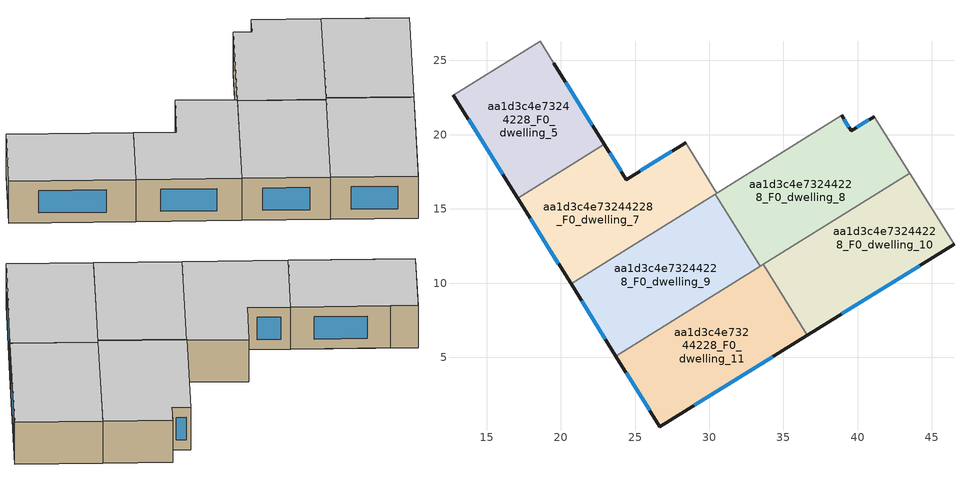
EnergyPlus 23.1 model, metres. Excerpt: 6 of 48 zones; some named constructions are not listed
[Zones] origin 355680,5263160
aa1d3c4e73244228_F0_dwelling_10
 floor ground (EU_floor_Construction): 43.5,17.41 46.49,12.61 36.61,6.48 33.63,11.26 z0
 wall outside (EU_wall_Construction): 36.61,6.48 46.49,12.61 z0:3
 wall adiabatic (EU_wall_Construction): 46.49,12.61 43.5,17.41 z0:3
 wall to aa1d3c4e73244228_F0_dwelling_11 (EU_wall_Construction): 33.63,11.26 36.61,6.48 z0:3
 wall to aa1d3c4e73244228_F0_dwelling_8 (EU_wall_Construction): 43.5,17.41 33.63,11.26 z0:3
 window (EU_Window_Construction): 38.93,7.92 44.17,11.17 z0.7:2.3
 ceiling to aa1d3c4e73244228_F1_dwelling_10 (EU_floor_Construction): 46.49,12.61 43.5,17.41 33.63,11.26 36.61,6.48 z3
aa1d3c4e73244228_F0_dwelling_11
 floor ground (EU_floor_Construction): 33.63,11.26 36.61,6.48 26.67,0.33 23.71,5.08 z0
 wall outside (EU_wall_Construction): 23.71,5.08 26.67,0.33 36.61,6.48 z0:3
 wall to aa1d3c4e73244228_F0_dwelling_9 (EU_wall_Construction): 33.44,11.14 23.71,5.08 z0:3
 wall to aa1d3c4e73244228_F0_dwelling_8 (EU_wall_Construction): 33.63,11.26 33.44,11.14 z0:3
 window (EU_Window_Construction): 29.01,1.77 34.27,5.04 / 24.41,3.97 25.98,1.45 z0.7:2.3
 ceiling to aa1d3c4e73244228_F1_dwelling_11 (EU_floor_Construction): 36.61,6.48 33.63,11.26 23.71,5.08 26.67,0.33 z3
aa1d3c4e73244228_F0_dwelling_5
 floor ground (EU_floor_Construction): 18.6,26.29 22.93,19.36 17.09,15.72 12.77,22.65 z0
 wall outside (EU_wall_Construction): 12.77,22.65 17.09,15.72 / 22.93,19.36 19.53,24.8 z0:3
 wall to aa1d3c4e73244228_F0_dwelling_7 (EU_wall_Construction): 17.09,15.72 22.93,19.36 z0:3
 wall to aa1d3c4e73244228_F0_dwelling_3 (EU_wall_Construction): 19.53,24.8 18.6,26.29 12.77,22.65 z0:3
 window (EU_Window_Construction): 13.78,21.02 16.07,17.35 / 22.13,20.64 20.33,23.52 z0.7:2.3
 ceiling to aa1d3c4e73244228_F1_dwelling_5 (EU_floor_Construction): 22.93,19.36 18.6,26.29 12.77,22.65 17.09,15.72 z3
aa1d3c4e73244228_F0_dwelling_7
 floor ground (EU_floor_Construction): 28.41,19.45 30.52,16.07 20.69,9.94 17.09,15.72 22.93,19.36 24.42,16.98 z0
 wall outside (EU_wall_Construction): 28.41,19.45 24.42,16.98 22.93,19.36 / 17.09,15.72 20.69,9.94 z0:3
 wall to aa1d3c4e73244228_F0_dwelling_6 (EU_wall_Construction): 30.52,16.07 28.41,19.45 z0:3
 wall to aa1d3c4e73244228_F0_dwelling_9 (EU_wall_Construction): 20.69,9.94 30.41,16 z0:3
 wall to aa1d3c4e73244228_F0_dwelling_8 (EU_wall_Construction): 30.41,16 30.52,16.07 z0:3
 window (EU_Window_Construction): 24.07,17.54 23.28,18.8 / 27.48,18.87 25.36,17.56 / 17.93,14.36 19.84,11.3 z0.7:2.3
 ceiling to aa1d3c4e73244228_F1_dwelling_7 (EU_floor_Construction): 30.52,16.07 28.41,19.45 24.42,16.98 22.93,19.36 17.09,15.72 20.69,9.94 z3
aa1d3c4e73244228_F0_dwelling_8
 floor ground (EU_floor_Construction): 41.12,21.22 43.5,17.41 33.44,11.14 30.41,16 38.92,21.3 39.57,20.26 z0
 wall outside (EU_wall_Construction): 41.12,21.22 39.57,20.26 38.92,21.3 z0:3
 wall to aa1d3c4e73244228_F0_dwelling_9 (EU_wall_Construction): 30.41,16 33.44,11.14 z0:3
 wall adiabatic (EU_wall_Construction): 43.5,17.41 41.12,21.22 z0:3
 wall to aa1d3c4e73244228_F0_dwelling_6 (EU_wall_Construction): 38.92,21.3 30.52,16.07 z0:3
 window (EU_Window_Construction): 39.41,20.5 39.07,21.06 / 40.76,21 39.93,20.49 z0.7:2.3
 ceiling to aa1d3c4e73244228_F1_dwelling_8 (EU_floor_Construction): 43.5,17.41 41.12,21.22 39.57,20.26 38.92,21.3 30.41,16 33.44,11.14 z3
aa1d3c4e73244228_F0_dwelling_9
 floor ground (EU_floor_Construction): 30.41,16 33.44,11.14 23.71,5.08 20.69,9.94 z0
 wall outside (EU_wall_Construction): 20.69,9.94 23.71,5.08 z0:3
 window (EU_Window_Construction): 21.4,8.8 23,6.22 z0.7:2.3
 ceiling to aa1d3c4e73244228_F1_dwelling_9 (EU_floor_Construction): 33.44,11.14 30.41,16 20.69,9.94 23.71,5.08 z3
[SCHEDULE:FILE] Column Number=1; Rows to Skip at Top=0; Number of Hours of Data=8760; Column Separator=Comma; Interpolate to Timestep=No; Minutes per Item=60; Adjust Schedule for Daylight Savings=Yes
Name | File
EU_Step8_GainSchedule_aa1d3c4e73244228_F1_dwelling_2_f000 | ../../schedules/aa1d3c4e73244228/aa1d3c4e73244228_F1_dwelling_2_f000_gain.csv
EU_Step8_GainSchedule_aa1d3c4e73244228_F1_dwelling_3_f000 | ../../schedules/aa1d3c4e73244228/aa1d3c4e73244228_F1_dwelling_3_f000_gain.csv
EU_Step8_GainSchedule_aa1d3c4e73244228_F1_dwelling_4_f000 | ../../schedules/aa1d3c4e73244228/aa1d3c4e73244228_F1_dwelling_4_f000_gain.csv
EU_Step8_GainSchedule_aa1d3c4e73244228_F1_dwelling_5_f000 | ../../schedules/aa1d3c4e73244228/aa1d3c4e73244228_F1_dwelling_5_f000_gain.csv
EU_Step8_GainSchedule_aa1d3c4e73244228_F1_dwelling_6_f000 | ../../schedules/aa1d3c4e73244228/aa1d3c4e73244228_F1_dwelling_6_f000_gain.csv
EU_Step8_GainSchedule_aa1d3c4e73244228_F1_dwelling_7_f000 | ../../schedules/aa1d3c4e73244228/aa1d3c4e73244228_F1_dwelling_7_f000_gain.csv
EU_Step8_GainSchedule_aa1d3c4e73244228_F1_dwelling_8_f000 | ../../schedules/aa1d3c4e73244228/aa1d3c4e73244228_F1_dwelling_8_f000_gain.csv
EU_Step8_GainSchedule_aa1d3c4e73244228_F1_dwelling_9_f000 | ../../schedules/aa1d3c4e73244228/aa1d3c4e73244228_F1_dwelling_9_f000_gain.csv
EU_Step8_GainSchedule_aa1d3c4e73244228_F1_dwelling_10_f000 | ../../schedules/aa1d3c4e73244228/aa1d3c4e73244228_F1_dwelling_10_f000_gain.csv
EU_Step8_GainSchedule_aa1d3c4e73244228_F1_dwelling_11_f000 | ../../schedules/aa1d3c4e73244228/aa1d3c4e73244228_F1_dwelling_11_f000_gain.csv
EU_Step8_GainSchedule_aa1d3c4e73244228_F2_dwelling_0_f000 | ../../schedules/aa1d3c4e73244228/aa1d3c4e73244228_F2_dwelling_0_f000_gain.csv
EU_Step8_GainSchedule_aa1d3c4e73244228_F2_dwelling_1_f000 | ../../schedules/aa1d3c4e73244228/aa1d3c4e73244228_F2_dwelling_1_f000_gain.csv
EU_Step8_GainSchedule_aa1d3c4e73244228_F2_dwelling_2_f000 | ../../schedules/aa1d3c4e73244228/aa1d3c4e73244228_F2_dwelling_2_f000_gain.csv
EU_Step8_GainSchedule_aa1d3c4e73244228_F2_dwelling_3_f000 | ../../schedules/aa1d3c4e73244228/aa1d3c4e73244228_F2_dwelling_3_f000_gain.csv
EU_Step8_GainSchedule_aa1d3c4e73244228_F2_dwelling_4_f000 | ../../schedules/aa1d3c4e73244228/aa1d3c4e73244228_F2_dwelling_4_f000_gain.csv
EU_Step8_GainSchedule_aa1d3c4e73244228_F2_dwelling_5_f000 | ../../schedules/aa1d3c4e73244228/aa1d3c4e73244228_F2_dwelling_5_f000_gain.csv
EU_Step8_GainSchedule_aa1d3c4e73244228_F2_dwelling_6_f000 | ../../schedules/aa1d3c4e73244228/aa1d3c4e73244228_F2_dwelling_6_f000_gain.csv
EU_Step8_GainSchedule_aa1d3c4e73244228_F2_dwelling_7_f000 | ../../schedules/aa1d3c4e73244228/aa1d3c4e73244228_F2_dwelling_7_f000_gain.csv
EU_Step8_GainSchedule_aa1d3c4e73244228_F2_dwelling_8_f000 | ../../schedules/aa1d3c4e73244228/aa1d3c4e73244228_F2_dwelling_8_f000_gain.csv
EU_Step8_GainSchedule_aa1d3c4e73244228_F2_dwelling_9_f000 | ../../schedules/aa1d3c4e73244228/aa1d3c4e73244228_F2_dwelling_9_f000_gain.csv
EU_Step8_GainSchedule_aa1d3c4e73244228_F2_dwelling_10_f000 | ../../schedules/aa1d3c4e73244228/aa1d3c4e73244228_F2_dwelling_10_f000_gain.csv
EU_Step8_GainSchedule_aa1d3c4e73244228_F2_dwelling_11_f000 | ../../schedules/aa1d3c4e73244228/aa1d3c4e73244228_F2_dwelling_11_f000_gain.csv
